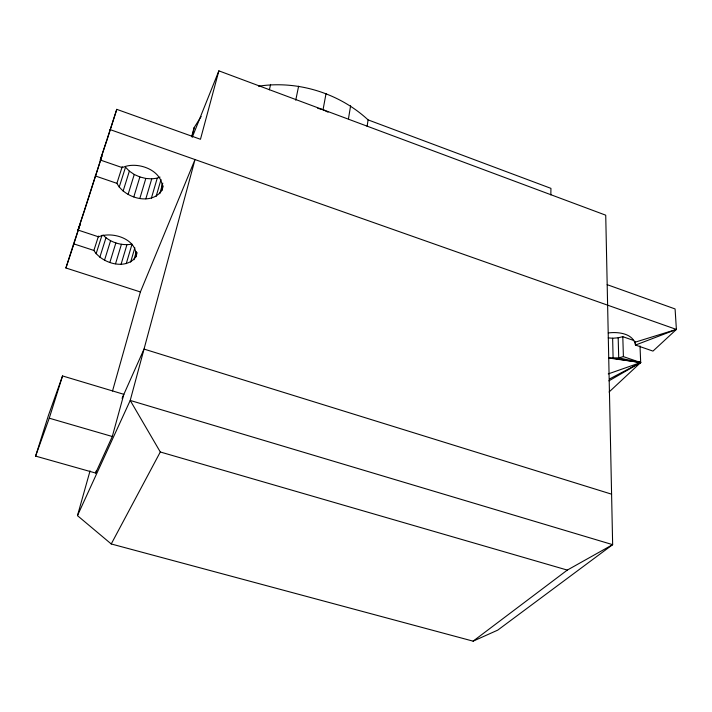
<?xml version="1.0" encoding="UTF-8"?>
<svg xmlns="http://www.w3.org/2000/svg" width="712" height="712" viewBox="0 0 712 712"><rect width="100%" height="100%" fill="white"/><g stroke="black" fill="none" stroke-linecap="round" stroke-linejoin="round"><path stroke-width="1.07" d="M550.83 194.901L550.946 188.369L368.086 119.883C339.179 93.085 297.474 80.234 258.545 86.205M367.107 126.362L368.086 119.883M72.704 247.651L80.136 224.333L73.612 243.815L93.886 250.446C101.852 263.422 125.917 270.658 135.939 256.756C137.665 239.152 112.451 230.946 98.559 236.829L78 230.038L101.923 155.964L84.559 210.458M348.471 118.717L350.615 105.759M95.221 175.917L116.901 183.34C124.76 198.239 151.638 206.026 162.025 190.157C164.979 170.827 137.55 160.342 122.286 167.623L100.285 160.013L116.777 109.354L200.464 139.276L218.869 70.844L605.725 215.184L612.649 544.662L497.733 630.138L473.106 641.156L111.241 543.968L77.466 515.63L90.05 470.899M328.027 112.167L323.043 109.719L326.043 93.53M193.068 133.064L194.127 127.626L201.176 116.51M295.738 100.196L298.622 86.205M269.385 89.792L270.605 84.425M112.3 436.509L123.852 394.323L62.54 375.945L48.558 415.043L35.6 456.107L95.639 473.044L112.3 436.509L49.253 418.193L35.6 456.107M191.795 136.072L194.127 127.626M95.639 473.044L96.218 470.943M112.523 391.013L140.389 291.956L195.008 159.559L130.216 400.438L77.466 515.63M159.773 193.664L162.799 183.126M162.025 190.157L163.235 185.939M156.142 196.387L161.01 179.549M135.939 256.756L137.14 252.635M151.398 198.141L157.227 178.169L160.049 177.101M133.936 259.791L136.33 251.567M130.634 262.132L134.844 247.767M126.255 263.627L132.023 244.154C121.681 245.96 110.36 242.587 103.026 235.005M145.844 198.826L151.736 178.872L157.227 178.169M139.846 198.399L145.827 178.454L151.736 178.872M121.111 264.179L126.932 244.723M115.531 263.76L121.423 244.314M133.803 196.895L139.872 176.959L134.256 174.467L129.362 171.138L125.517 167.186L119.198 187.14M109.888 262.399L115.851 242.952M128.107 194.394L134.256 174.467M104.531 260.174L110.582 240.727M123.123 191.074L129.362 171.138M49.253 418.193L62.54 375.945M99.84 257.237L105.954 237.79M96.102 253.775L101.967 235.334M140.389 291.956L65.913 267.988L73.612 243.815M107.361 138.92L116.777 109.354M93.886 250.446L98.487 236.09M116.901 183.34L122.259 166.519M65.913 267.988L72.366 248.71M100.285 160.013L107.023 139.97M78 230.038L84.212 211.482M192.222 137.327L218.869 70.844M122.081 398.302L144.029 349.076L611.59 494.173M111.241 543.968L160.298 451.987L130.216 400.438L612.649 544.662L567.304 570.089L473.106 641.156M609.063 392.018L640.684 362.55L640.008 345.925M607.185 284.675L675.083 308.946L676.4 329.433L652.975 351.096L635.496 345.053C633.404 333.35 618.034 331.641 608.297 332.958M608.902 380.84L640.684 362.55L623.401 356.632L618.728 357.878L608.466 357.922M609.543 378.962L640.684 362.55L618.728 357.878L618.176 337.8L622.795 336.678L633.84 340.505M109.986 129.557L676.4 329.433L635.496 345.053L635.371 341.876M608.271 373.898L640.684 362.55L613.112 358.287L612.632 338.236L608.226 337.897M635.006 342.223L676.4 329.433M612.632 338.236L618.176 337.8M608.6 358.002L640.684 362.55M139.872 176.959L145.827 178.454M317.712 108.304L323.043 109.719M160.298 451.987L567.304 570.089M622.795 336.678L623.401 356.632"/></g></svg>
